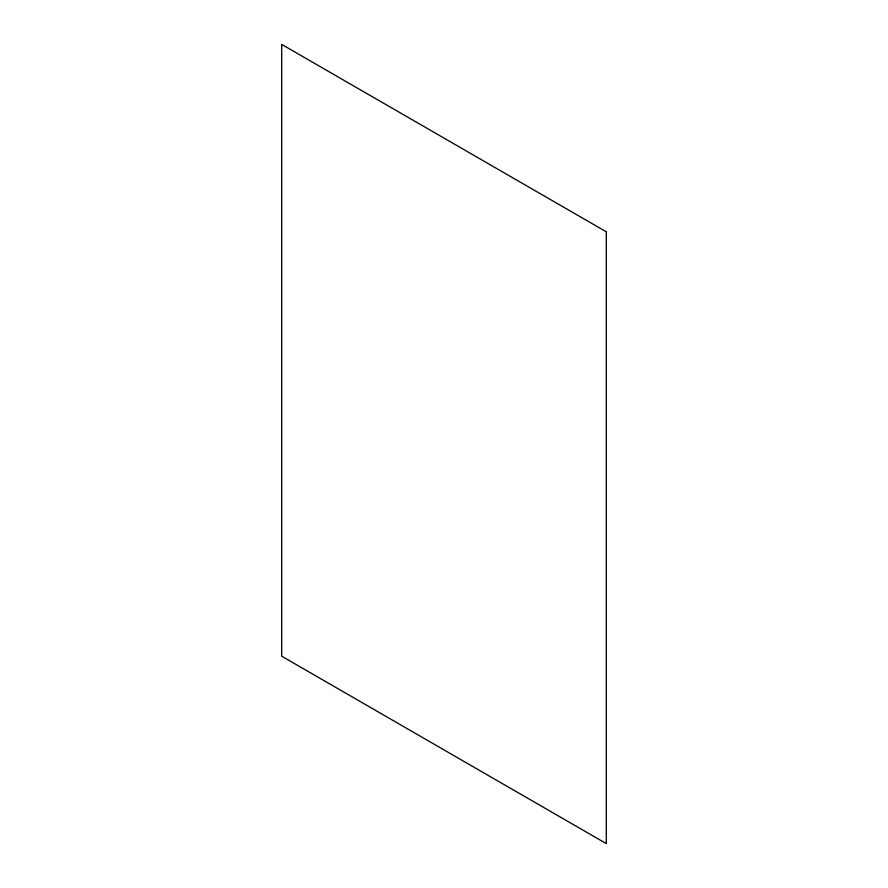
<?xml version="1.0" encoding="UTF-8"?>
<svg xmlns="http://www.w3.org/2000/svg" width="888" height="888" viewBox="0 0 888 888"><rect width="100%" height="100%" fill="white"/><g stroke="black" fill="none" stroke-linecap="round" stroke-linejoin="round"><path stroke-width="1.33" d="M606.293 231.801L281.707 44.4L281.707 656.199L606.293 843.6L606.293 231.801"/></g></svg>
